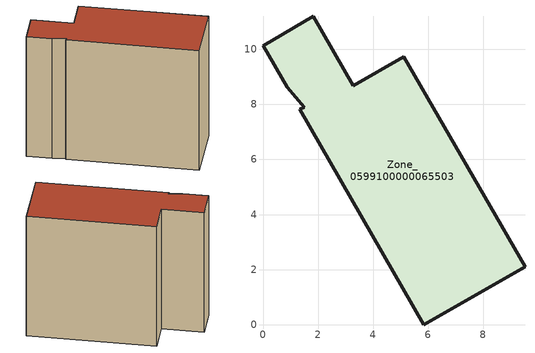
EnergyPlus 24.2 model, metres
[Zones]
Zone_0599100000065503
 floor ground (C_G): 0.88,8.62 0,10.14 1.83,11.2 3.28,8.68 5.12,9.74 9.52,2.11 5.85,0 1.34,7.82 1.49,7.89 z0
 wall outside (C_F): 3.28,8.68 1.83,11.2 0,10.14 0.88,8.62 1.49,7.89 1.34,7.82 5.85,0 9.52,2.11 5.12,9.74 3.28,8.68 z0:9.56
 roof outside (C_R): 0.88,8.62 1.49,7.89 1.34,7.82 5.85,0 9.52,2.11 5.12,9.74 3.28,8.68 1.83,11.2 0,10.14 z9.56
[BUILDING]
Pand.0599100000065503: North Axis=0; Terrain=City; Loads Convergence Tolerance Value=0.04; Temperature Convergence Tolerance Value=0.4; Solar Distribution=FullExterior; Maximum Number of Warmup Days=25; Minimum Number of Warmup Days=1
[Site:Location]
Rotterdam.The.Hague.AP_ZH_NLD Design_Conditions: Latitude=51.96; Longitude=4.45; Time Zone=1; Elevation=-4.5
[SITE:GROUNDTEMPERATURE:BUILDINGSURFACE]
18, 18, 18, 18, 18, 18, 18, 18, 18, 18, 18, 18
[MATERIAL] Thermal Absorptance=0.9; Solar Absorptance=0.7; Visible Absorptance=0.7
Name | Roughness | Thickness | Conductivity | Density | Specific Heat
G.TC.1946 | MediumSmooth | 0.15 | 1 | 540 | 1210
F.TC.1946 | Rough | 0.3 | 0.857143 | 1920 | 840
R.TC.1946 | MediumRough | 0.2 | 0.909091 | 1500 | 1000
[CONSTRUCTION]
C_G: G.TC.1946
C_F: F.TC.1946
C_R: R.TC.1946
[ZONE]
Zone_0599100000065503: Type=1; Multiplier=1; Ceiling Height=Autocalculate; Volume=Autocalculate; Floor Area=autocalculate; Part of Total Floor Area=Yes
[ZONEINFILTRATION:DESIGNFLOWRATE]
Infil_Zone_0599100000065503: Zone or ZoneList or Space or SpaceList=Zone_0599100000065503; Schedule=AlwaysOn; Design Flow Rate Calculation Method=Flow/Area; Flow Rate per Floor Area=0.003; Constant Term Coefficient=1; Temperature Term Coefficient=0; Velocity Term Coefficient=0; Velocity Squared Term Coefficient=0
[HVACTEMPLATE:ZONE:IDEALLOADSAIRSYSTEM]
Zone_0599100000065503: Maximum Heating Supply Air Temperature=50; Minimum Cooling Supply Air Temperature=13; Maximum Heating Supply Air Humidity Ratio=0.0156; Minimum Cooling Supply Air Humidity Ratio=0.0077; Heating Limit=NoLimit; Cooling Limit=NoLimit; Dehumidification Control Type=ConstantSensibleHeatRatio; Cooling Sensible Heat Ratio=0.7; Dehumidification Setpoint=60; Humidification Control Type=None; Humidification Setpoint=30; Outdoor Air Method=None; Outdoor Air Flow Rate per Person=0.00944; Outdoor Air Flow Rate per Zone Floor Area=0; Outdoor Air Flow Rate per Zone=0; Demand Controlled Ventilation Type=None; Outdoor Air Economizer Type=NoEconomizer; Heat Recovery Type=None; Sensible Heat Recovery Effectiveness=0.7; Latent Heat Recovery Effectiveness=0.65
[ZONECONTROL:THERMOSTAT]
ThermostatControl_Zone_0599100000065503: Zone or ZoneList=Zone_0599100000065503; Control Type Schedule=DualSetpointControlType; Control 1=Thermostat_Zone_0599100000065503; Temperature Difference Between Cutout And Setpoint=0
[THERMOSTATSETPOINT:DUALSETPOINT]
Thermostat_Zone_0599100000065503: Heating Setpoint Temperature Schedule=HeatingSetpoint_Zone_0599100000065503; Cooling Setpoint Temperature Schedule=CoolingSetpoint_Zone_0599100000065503
[SCHEDULE:COMPACT]
HeatingSetpoint_Zone_0599100000065503: Through: 12/31, For: AllDays, Until: 24:00, 21
CoolingSetpoint_Zone_0599100000065503: Through: 12/31, For: AllDays, Until: 24:00, 24
DualSetpointControlType: Through: 12/31, For: AllDays, Until: 24:00, 4
AlwaysOn: Through: 12/31, For: AllDays, Until: 24:00, 1
